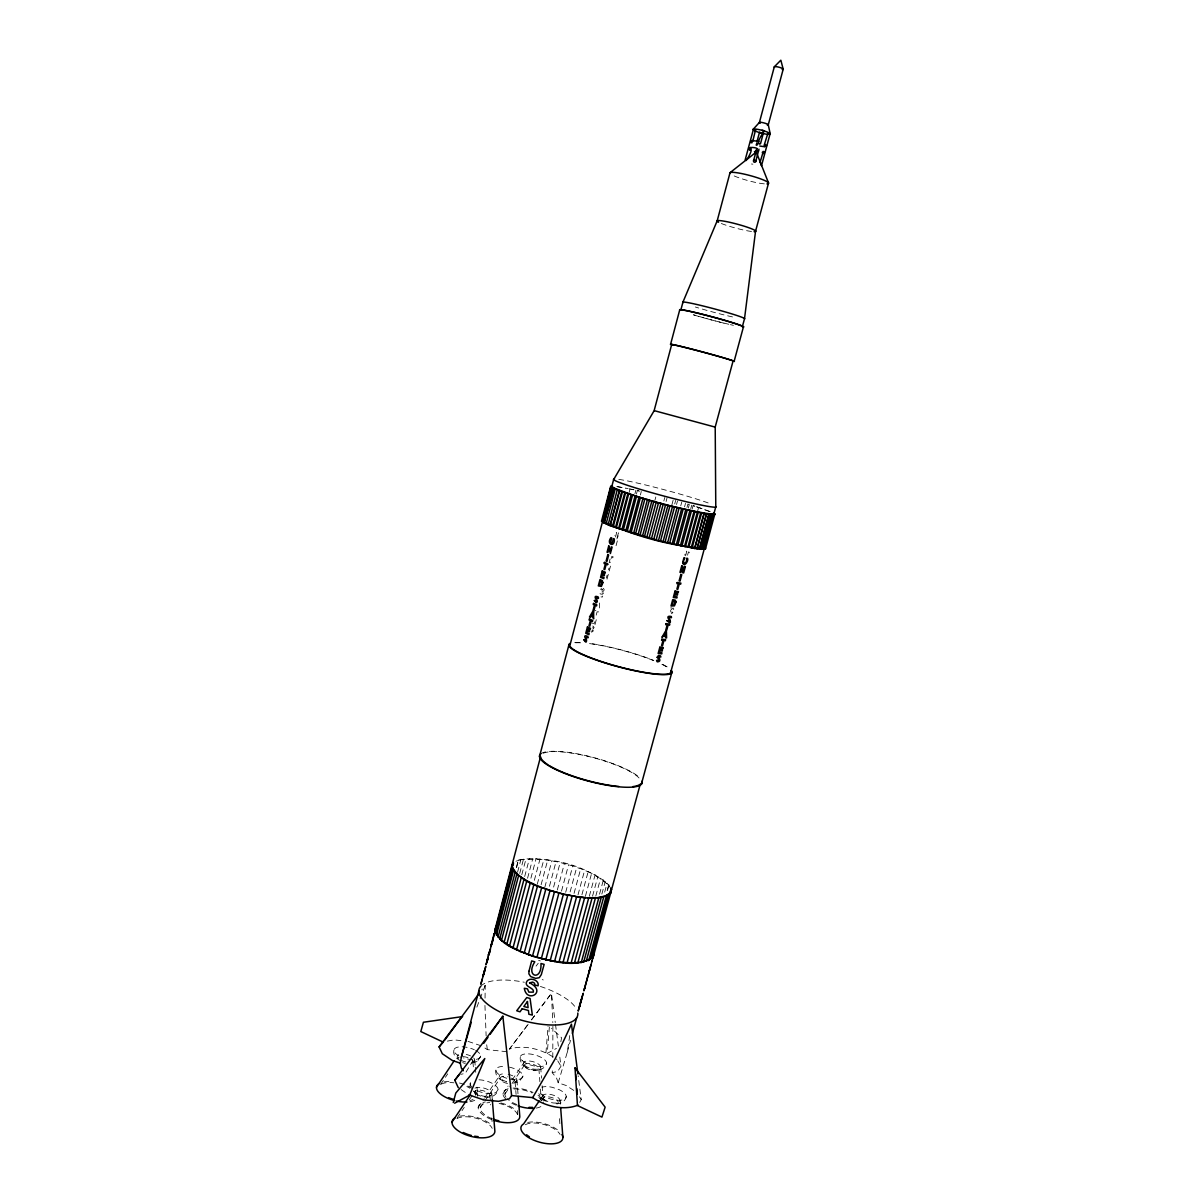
<?xml version="1.0" encoding="UTF-8"?>
<svg xmlns="http://www.w3.org/2000/svg" width="1204" height="1204" viewBox="0 0 1204 1204"><rect width="100%" height="100%" fill="white"/><g stroke="black" fill="none" stroke-linecap="round" stroke-linejoin="round"><path stroke-width="0.75" stroke-dasharray="5 3.75" d="M484.941 1005.43L486.13 1035.876M485.046 998.116L485.227 985.323L481.841 989.823M552.786 1057.609L552.907 1024.363M573.766 1090.418L566.091 1085.481L558.189 1082.817L556.504 1077.851L552.2 1072.674L552.546 1068.309M545.954 1052.763L548.046 1026.32M549.355 1026.922L547.248 1053.365L556.429 1048.413M558.189 1082.817L567.234 1052.386L569.868 1034.748M615.515 536.984L616.644 532.544L615.711 532.379L614.853 535.599M685.603 555.766L686.762 551.327L685.904 551.011L684.805 555.164M453.893 1050.174C452.614 1054.599 456.482 1059.084 460.395 1060.634M516.411 867.181L518.322 859.972C549.852 856.315 586.303 864.532 609.811 886.385A3.537 1.023 15.5 0 1 608.998 884.865A3.522 1.023 15.5 0 1 607.117 883.194A3.507 1.008 15.5 0 1 605.266 881.539A3.507 1.008 15.5 0 1 603.4 879.883A3.492 1.008 15.4 0 1 600.63 878.198A3.492 1.008 15.4 0 1 597.861 876.512A3.477 0.993 15.4 0 1 595.107 874.841A3.477 0.993 15.3 0 1 591.631 873.231A3.477 0.993 15.3 0 1 588.154 871.636A3.461 0.993 15.2 0 1 584.692 870.025A3.461 0.993 15.2 0 1 580.719 868.611A3.461 0.978 15.2 0 1 576.761 867.196A3.461 0.978 15.1 0 1 572.818 865.766A3.461 0.978 15.1 0 1 568.619 864.622A3.461 0.978 15 0 1 564.42 863.464A3.461 0.978 15 0 1 560.236 862.32A3.461 0.978 14.9 0 1 556.067 861.507A3.461 0.978 14.9 0 1 551.899 860.694A3.461 0.993 14.8 0 1 547.73 859.897A3.461 0.993 14.8 0 1 543.862 859.475A3.461 0.993 14.7 0 1 539.979 859.054A3.477 0.993 14.7 0 1 536.096 858.648A3.477 0.993 14.6 0 1 532.755 858.648A3.492 0.993 14.6 0 1 529.414 858.663A3.492 1.008 14.6 0 1 526.058 858.663A3.507 1.008 14.5 0 1 523.499 859.099A3.507 1.008 14.5 0 1 520.911 859.536A3.522 1.023 14.5 0 1 518.322 859.972L516.682 860.815A3.537 1.023 14.4 0 1 515.959 861.658M516.561 867.572L518.457 860.363M517.585 872.102L520.911 859.536M519.707 873.427L523.499 859.099M521.799 874.751L526.058 858.663M524.688 876.497L529.414 858.663M470.177 1083.6L470.072 1086.866M610.082 559.077L609.179 562.464L610.112 562.614L611.466 557.542L612.836 557.768L613.107 556.73L609.435 556.113M596.206 615.124L597.094 611.767L598.463 611.948L598.734 610.925L595.047 610.428M594.761 621.776L594.324 623.431L591.721 623.085M606.364 577.98L607.072 575.286M608.547 569.793L608.983 568.137M629.15 492.466L630.083 488.929M527.563 878.243L532.755 858.648M595.002 624.56L596.597 618.525M607.027 579.139L608.637 573.059M609.209 570.967L610.819 564.872L607.388 564.315M480.712 1056.089L477.732 1060.935M602.692 596.04L602.406 597.064L601.037 596.868M617.336 540.882L615.711 546.992L614.838 546.842M530.904 878.198L536.096 858.648M634.914 493.791L635.847 490.269M636.419 494.061L637.352 490.54L638.587 490.886M534.32 880.365L539.979 859.054M640.377 494.979L641.311 491.458M537.255 884.308L543.862 859.475M541.123 884.699L547.73 859.897M495.913 1070.055C494.362 1076.165 501.09 1081.011 506.372 1081.99M544.825 887.258L551.899 860.694M549.46 886.279L556.067 861.507M654.856 500.473L655.804 496.981M478.996 1079.807A14.313 6.08 14.6 0 1 498.05 1089.695C495.476 1100.29 480.863 1097.988 474.316 1092.811M553.614 887.077L560.236 862.32M557.317 889.997L564.42 863.464M663.84 500.984L664.774 497.478M561.5 891.141L568.619 864.622M666.083 501.511L667.016 498.02M520.263 1057.232C518.668 1069.513 543.23 1076.06 546.571 1063.042M565.684 892.284L572.818 865.766M671.832 505.048L673.247 499.795M570.109 891.953L576.761 867.196M674.722 503.919L675.655 500.428M676.543 504.521L677.476 501.014M522.972 1076L519.406 1081.613L513.356 1083.118M574.052 893.383L580.719 868.611M680.772 505.74L681.72 502.234M578.01 894.828L584.692 870.025M684.549 506.854L685.497 503.347M581.938 894.677L588.154 871.636M686.972 507.531L687.92 504.009M688.327 508.028L689.275 504.521L688.372 504.22M585.4 896.303L591.631 873.231M690.765 508.69L691.713 505.183M692.119 509.202L693.083 505.68L695.521 506.357M589.343 896.167L595.107 874.841M592.564 896.092L597.861 876.512M697.658 510.917L698.606 507.396L697.357 507.05M687.544 555.255L688.447 551.929L689.305 552.245L688.417 555.526M595.799 896.032L600.63 878.198M599.532 894.181L603.4 879.883M560.838 1041.791L561.591 1037.713L551.477 1028.276M601.849 894.075L605.266 881.539M604.679 892.164L607.117 883.194M607.162 890.509L608.637 885.121M607.523 890.268L608.998 884.865M567.234 1052.386L570.515 1040.301M566.256 1096.392C565.353 1102.503 558.807 1104.836 553.419 1103.391M670.613 607.915C676.723 607.809 665.105 611.512 671.877 613.468C674.962 610.774 670.192 613.573 670.568 610.97C672.073 610.849 674.481 610.277 673.563 608.035M476.874 1007.146L479.433 1000.434M480.08 998.748L485.227 985.323M579.711 1102.382L581.246 1099.673L578.131 1075.744M617.095 537.526L618.465 532.875L619.398 533.041L616.915 538.91M473.127 1060.257L465.256 1073.396L460.696 1074.359M559.8 1057.127L561.004 1066.232L557.708 1071.44L552.2 1072.674M440.529 1084.578L447.707 1073.863M457.129 1117.959L464.232 1107.379M469.319 1099.824L472.374 1095.294M478.169 1107.484L484.189 1098.545M485.197 1097.055L499.239 1076.18M502.941 1093.699L508.073 1086.083M512.182 1079.973L523.484 1063.207M480.17 1107.921L499.991 1078.498A7.766 3.236 15 0 1 507.546 1076.843M504.882 1094.12L510.993 1085.075M512.001 1083.57L524.222 1065.465M540.265 1099.433L543.38 1094.842M541.905 1100.486L543.982 1097.446M498.05 1089.695L496.123 1092.404A14.313 6.08 14.6 0 1 476.904 1090.523M528.15 1024.273L507.411 1051.784L487.349 1049.632L483.195 1046.908M531.4 1019.938L551.432 993.39L555.255 1022.527M527.141 1025.582L509.473 1049C525.742 1044.274 543.546 1049.768 556.91 1059.49M531.551 1019.728L551.432 993.39L552.817 1022.542M536.051 966.105L538.248 963.26M592.443 630.67L591.39 631.197M592.97 628.036L592.925 627.088M477.04 1061.567L470.99 1062.997M752.861 164.165L751.477 164M592.835 629.316L594.159 627.434L592.835 625.975M447.376 1041.129L454.043 1039.865L462.787 1040.813M591.555 632.235L593.406 630.851L592.714 630.159M633.394 489.622L631.332 489.26M616.884 486.597L628.006 488.568M617.14 486.612L625.764 488.132M629.105 488.824L633.981 489.832M637.157 490.57L639.806 491.187M693.083 505.68L694.858 506.237M468.025 1041.385L480.08 1045.433M696.318 506.718L710.465 511.805M710.27 511.685L698.606 507.396M538.639 960.325L540.37 960.942M542.251 979.574L543.275 979.966M546.195 1101.404L541.258 1098.063L538.82 1093.623M603.324 588.335C605.567 589.885 602.783 592.308 600.901 592.127C600.043 595.092 605.446 590.923 602.617 594.159C594.761 594.535 607.328 587.793 600.721 589.403A1.776 1.309 -67.5 0 1 601.398 588.515M461.132 1089.59L466.836 1093.488M557.738 1060.844L561.004 1066.232M579.47 1096.769L581.246 1099.673M486.687 1044.771L487.349 1049.632M555.495 1024.348L558.37 1046.201M474.752 1060.107L475.189 1065.51M475.339 1067.316L475.791 1072.734M476.98 1087.167L477.732 1096.182A21.16 9.12 14.2 0 0 475.189 1090.99M472.931 1061.838L473.368 1067.196M475.309 1090.403L475.761 1095.76A19.129 8.247 14.2 0 0 473.473 1091.065M491.834 1093.864L492.286 1099.478M489.938 1095.655L490.69 1104.911M491.759 1117.884L492.06 1121.586M515.071 1081.809L516.08 1094.436M517.374 1110.66L517.66 1114.272M516.922 1080.063L518.066 1094.647M540.686 1067L541.529 1078.212M542.101 1085.692L543.245 1100.652M538.88 1068.7L539.874 1081.689M540.446 1089.108L541.303 1100.245M560.131 1100.501L560.402 1104.188M559.484 1118.666L559.905 1124.13M599.442 602.978L599.652 609.284L598.659 609.149L598.629 607.719M575.647 642.801A52.449 8.368 15 0 1 583.142 642.936M589.524 643.598A52.449 8.368 15 0 1 653.14 660.409M661.914 664.322A52.449 8.368 15 0 1 668.009 667.874M473.052 1099.418A19.129 8.247 14.2 0 1 469.996 1100.531M441.356 1084.067A19.129 8.247 14.2 0 1 453.893 1082.802M466.866 1086.565A19.129 8.247 14.2 0 1 469.921 1088.25M474.752 1100.245A21.16 9.12 14.2 0 1 468.792 1101.901M443.96 1081.929A21.16 9.12 14.2 0 1 452.493 1081.764M459.507 1083.013A21.16 9.12 14.2 0 1 464.744 1084.684M467.889 1086.038A21.16 9.12 14.2 0 1 472.766 1088.913M456.978 1118.546A19.896 8.94 14.6 0 1 476.393 1118.305A19.896 8.94 14.6 0 1 492.225 1128.344M475.369 1094.24A7.976 3.431 14.6 0 1 478.409 1090.117A7.976 3.431 14.6 0 1 488.959 1093.699A7.976 3.431 14.6 0 1 485.964 1097.852M465.752 1061.943A9 3.702 14.2 0 1 461.388 1060.468M458.257 1058.376A9 3.702 14.2 0 1 458.528 1054.644M466.219 1054.448A9 3.702 14.2 0 1 470.553 1055.908M473.669 1057.97A9 3.702 14.2 0 1 473.473 1061.732M609.48 887.002A3.537 1.023 15.6 0 1 609.45 886.641M618.796 479.388A53.142 3.1 15 0 1 665.059 489.953A53.142 3.1 15 0 1 711.082 504.055M543.26 753.252A51.983 11.814 15 0 1 597.109 758.731A51.983 11.814 15 0 1 640.979 780.975M541.017 753.644A53.066 12.055 15 0 1 588.365 756.202A53.066 12.055 15 0 1 639.249 777.378M544.133 1100.908A7.856 3.311 15.8 0 1 546.691 1096.799A7.856 3.311 15.8 0 1 557.136 1100.336A7.856 3.311 15.8 0 1 554.638 1104.459M480.772 986.272A50.989 18.858 15 0 1 524.372 982.253M540.4 986.452A50.989 18.858 15 0 1 575.617 1007.597M475.67 1050.43A13.771 5.614 14.2 0 1 479.192 1058.331A13.771 5.614 14.2 0 1 463.48 1057.91M458.844 1055.878A13.771 5.614 14.2 0 1 456.346 1047.57A13.771 5.614 14.2 0 1 474.271 1049.707M491.638 1119.539A21.401 9.346 15 0 1 485.317 1101.946M500.894 1102.954A21.401 9.346 15 0 1 515.809 1110.058M508.103 1074.254A9.105 3.793 15 0 1 516.621 1079.01A9.105 3.793 15 0 1 512.513 1082.486M506.553 1081.643A9.105 3.793 15 0 1 499.374 1076.903A9.105 3.793 15 0 1 503.693 1073.802M574.729 642.484A53.533 8.533 15 0 1 582.375 642.62M592.473 643.809A53.533 8.533 15 0 1 653.802 660.454M662.757 664.442A53.533 8.533 15 0 1 668.988 668.069M507.531 1083.51A7.766 3.236 15 0 1 499.991 1078.513M511.309 1078.107A7.766 3.236 15 0 1 514.078 1083.254M516.967 1104.595A18.828 8.007 15.3 0 1 507.32 1098.801M505.981 1097.205A18.828 8.007 15.3 0 1 507.351 1090.553M514.003 1089.033A18.828 8.007 15.3 0 1 532.108 1092.991M538.85 1097.431A18.828 8.007 15.3 0 1 541.123 1100.622M751.507 231.469A20.001 2.092 15 0 1 721.076 223.387M509.458 1067.165A13.921 5.749 15 0 1 521.693 1078.272A13.921 5.749 15 0 1 499.043 1074.585A13.921 5.749 15 0 1 505.981 1066.593M471.878 1087.107A14.313 6.08 14.6 0 1 472.209 1080.936M527.683 1122.429A21.672 9.572 15.9 0 1 559.74 1131.745M518.322 859.972A3.522 1.023 14.5 0 1 516.682 860.815M723.935 323.169A33.185 1.61 15 0 1 692.646 314.605M733.447 325.321A32.056 1.55 15 0 1 730.422 324.644M728.811 324.267A32.056 1.55 15 0 1 693.278 314.741M540.897 1093.909A14.102 5.885 15.8 0 0 562.494 1099.929A14.102 5.885 15.8 0 0 559.077 1089.605L552.26 1087.302A14.102 5.885 15.8 0 0 541.951 1087.197M732.514 316.923A32.087 1.716 15 0 1 695.34 307.005M764.329 183.851A20.062 2.694 15 0 1 731.279 174.475M465.256 1063.403A7.675 3.16 14.2 0 1 462.682 1062.635M457.987 1058.542A7.675 3.16 14.2 0 1 459.1 1057.172M463.088 1056.63A7.675 3.16 14.2 0 1 468.206 1057.759M472.013 1060.017A7.675 3.16 14.2 0 1 471.848 1063.222M540.867 1106.551A20.829 8.864 15.3 0 1 533.538 1108.357M516.305 1105.287A20.829 8.864 15.3 0 1 509.653 1102.021M505.635 1098.876A20.829 8.864 15.3 0 1 508.148 1088.777M513.039 1088.085A20.829 8.864 15.3 0 1 533.041 1092.449M537.992 1095.309A20.829 8.864 15.3 0 1 543.38 1102.518M492.346 1118.817A19.354 8.458 15 0 1 480.215 1108.734A19.354 8.458 15 0 1 489.787 1102.548M499.133 1103.436A19.354 8.458 15 0 1 517.509 1114.528M474.933 1088.13A9.361 4.003 14.6 0 1 489.832 1090.824A9.361 4.003 14.6 0 1 485.648 1096.408A9.361 4.003 14.6 0 1 473.608 1089.891M525.35 1124.762A19.595 8.654 15.9 0 1 543.982 1124.491A19.595 8.654 15.9 0 1 560.071 1134.409M459.627 1116.198A22.003 9.888 14.6 0 1 492.12 1125.65M543.606 1098.936A9.211 3.883 15.8 0 0 559.062 1102.277A9.211 3.883 15.8 0 0 550.935 1094.511A9.211 3.883 15.8 0 0 543.606 1098.936M525.26 1067.301A7.555 3.07 15.3 0 0 537.962 1070.085A7.555 3.07 15.3 0 0 531.431 1063.915A7.555 3.07 15.3 0 0 525.26 1067.301M522.175 1060.543A13.56 5.448 15.3 0 0 544.945 1065.51A13.56 5.448 15.3 0 0 533.131 1054.508A13.56 5.448 15.3 0 0 522.175 1060.543M524.718 1065.359A8.864 3.582 15.3 0 0 539.603 1068.61A8.864 3.582 15.3 0 0 531.927 1061.386A8.864 3.582 15.3 0 0 524.718 1065.359"/><path stroke-width="1.5" d="M762.282 152.291C762.493 155.572 766.572 151.313 763.08 151.418M753.433 129.295L755.525 129.942L753.433 129.295L744.885 160.96L730.015 172.714L717.208 220.768L682.954 302.084L680.862 309.955A32.056 1.55 15 0 1 715.462 317.766A32.056 1.55 15 0 1 742.326 326.781L744.448 318.955A32.087 1.716 15 0 0 713.566 308.675A32.087 1.716 15 0 0 683.15 302.595M670.538 672.976L713.566 514.71L711.925 514.394L702.444 549.009L705.409 549.114L714.86 513.837L713.791 513.702L714.77 514.725L713.716 513.235M443.222 1042.137L420.813 1031.557L423.417 1022.256L462.637 1016.567M755.645 150.35L755.465 152.201L754.411 151.629M756.94 141.831L759.483 132.365L761.59 132.876M756.819 143.095C759.649 143.652 755.119 147.023 756.443 144.029M744.539 318.518L755.585 230.957M761.786 130.393C767.761 128.738 755.465 141.38 759.212 143.637M704.43 548.241C670.778 546.45 633.996 535.735 602.602 521.362L569.853 645.63A52.449 8.368 15 0 0 623.928 668.054A52.449 8.368 15 0 0 670.974 670.839M767.821 133.524L770.003 134.095L767.821 133.524L764.179 145.248L764.766 146.497L766.602 145.804L764.976 144.39M463.299 1070.747L461.358 1068.099L460.259 1063.147L461.343 1057.278L478.846 990.832M760.1 162.269L762.629 153.721M483.737 974.849L485.769 966.33L480.878 984.27L482.112 979.213M491.382 944.056L491.187 945.17L491.744 943.71M757.301 148.634L756.714 150.831M594.189 952.831L593.166 957.165C575.422 969.22 551.567 960.702 532.484 956.202C518.924 950.423 499.886 945.727 494.874 930.09L540.551 756.744A51.983 11.814 15 0 0 547.91 764.736M591.962 961.529L592.217 960.476M592.699 958.459L592.955 957.421L589.825 969.37M579.711 1006.017L579.53 1006.785L580.313 1003.97L578.176 1011.074L583.248 993.24L579.485 1005.475M580.524 1003.384L582.179 997.228M755.721 161.517L758.971 149.13M589.223 971.282L588.274 974.969L590.05 968.437M486.988 960.672L486.732 961.966L487.108 961.093M489.607 951.988L489.772 951.235L488.237 955.359L490.54 948.496L489.742 952.078M584.918 987.084L584.497 988.755L585.039 986.859C581.351 1000.163 588.034 975.977 586.965 979.514L588.109 975.345L584.918 986.919M539.497 756.503L568.785 645.374M610.609 486.672L612.083 487.199L602.963 521.768L601.533 521.091L610.609 486.672L611.828 486.852L610.925 486.446L602.587 521.046M608.396 497.041L602.918 520.73M609.344 493.429L611.241 486.235L612.083 486.386M603.505 516.546L607.298 502.173M608.246 498.576L611.557 486.01L612.625 486.25M611.481 487.214L612.971 487.74L603.234 522.34L602.391 521.708L612.083 487.199M715.703 507.125L713.716 514.439C678.966 509.488 644.08 500.412 611.677 486.958L613.604 479.628L654.118 410.73L671.681 344.54M495.476 928.705A3.552 1.174 14.3 0 0 496.078 927.336L512.844 863.719A3.552 1.038 14.4 0 0 513.536 863.599M493.339 937.886L495.446 930.572M498.591 918.712L511.008 871.591M511.971 867.964L513.401 862.515L511.715 866.158C520.911 884.624 545.442 888.341 563.367 894.316C578.522 896.544 596.687 902.338 610.548 893.293L611.451 889.44L610.624 887.905M496.424 932.694A3.582 1.204 14.3 0 0 495.401 931.73L512.302 867.648A3.597 1.069 14.4 0 1 512.874 869.137A3.597 1.069 14.4 0 1 513.581 869.604M605.778 515.011L612.971 487.74M512.874 869.137L495.928 933.386A3.582 1.204 14.3 0 1 496.469 935.056A3.597 1.204 14.4 0 1 498.11 936.862A3.597 1.219 14.4 0 1 499.765 938.699A3.612 1.219 14.4 0 1 501.436 940.535A3.612 1.234 14.4 0 1 504.115 942.401A3.627 1.234 14.5 0 1 506.794 944.282A3.627 1.234 14.5 0 1 509.488 946.163A3.642 1.249 14.6 0 1 513.009 947.939A3.642 1.249 14.6 0 1 516.546 949.73A3.657 1.249 14.7 0 1 520.083 951.506A3.657 1.249 14.7 0 1 524.222 953.071A3.657 1.249 14.8 0 1 528.345 954.637A3.657 1.249 14.9 0 1 532.484 956.202A3.657 1.264 14.9 0 1 536.909 957.421A3.657 1.264 15 0 1 541.348 958.64A3.657 1.264 15 0 1 545.773 959.859A3.657 1.264 15.1 0 1 550.183 960.657A3.657 1.249 15.2 0 1 554.577 961.439A3.657 1.249 15.2 0 1 558.957 962.222A3.657 1.249 15.3 0 1 563.005 962.538A3.642 1.249 15.3 0 1 567.054 962.839A3.642 1.249 15.4 0 1 571.072 963.14A3.642 1.234 15.5 0 1 574.474 962.929A3.627 1.234 15.5 0 1 577.875 962.733A3.627 1.234 15.5 0 1 581.246 962.523A3.612 1.219 15.6 0 1 583.759 961.846A3.612 1.219 15.6 0 1 586.273 961.153A3.597 1.219 15.6 0 1 588.771 960.476A3.582 1.204 15.7 0 1 590.231 959.362A3.582 1.204 15.7 0 1 591.706 958.264L609.134 894.226A3.582 1.053 15.6 0 1 610.548 893.293A3.582 1.053 15.6 0 1 610.849 891.998A3.567 1.053 15.6 0 1 611.15 890.719A3.567 1.038 15.6 0 1 610.654 890.253M613.242 488.282L615.229 488.914L606.109 523.875L604.092 522.972L613.859 488.282L612.354 487.74M604.092 522.972L613.859 488.282M496.469 935.056L513.461 870.642A3.597 1.069 14.4 0 0 513.897 870.402M453.261 1102.518L455.789 1093.051L484.806 1058.542L469.65 1095.128L454.645 1103.21M498.11 936.862L515.161 872.328A3.612 1.069 14.4 0 0 513.461 870.642M617.276 489.742L619.639 490.735L610.142 525.697L608.125 524.793L617.276 489.742L615.229 488.914M499.765 938.699L516.862 874.014A3.627 1.084 14.5 0 0 515.161 872.328M610.097 525.456L619.323 490.57M501.436 940.535L518.578 875.699A3.627 1.084 14.5 0 0 516.862 874.014M694.558 548.482L696.935 548.753L706.402 513.927L703.888 513.431L694.558 548.482L658.453 540.626L612.475 526.419L621.731 491.458L619.383 490.765M613.197 526.825L622.453 491.819L621.731 491.458M504.115 942.401L521.302 877.46A3.642 1.084 14.5 0 0 518.578 875.699M615.53 527.533L624.816 492.511L622.453 491.819M616.252 527.954L625.538 492.872L624.816 492.511M506.794 944.282L524.026 879.206A3.642 1.099 14.6 0 0 521.302 877.46M618.6 528.661L627.901 493.565L625.538 492.872M619.323 529.083L628.638 493.941L627.901 493.565M509.488 946.163L526.765 880.982A3.657 1.099 14.6 0 0 524.026 879.206M670.598 344.254L679.778 309.654M621.866 529.79L631.197 494.633L628.638 493.941M623.205 530.347L632.551 495.145L631.197 494.633M513.009 947.939L530.332 882.667A3.657 1.099 14.6 0 0 526.765 880.982M625.749 531.054L635.11 495.852L632.551 495.145M589.403 970.62L590.246 967.354M492.255 941.964L492.918 939.481M627.103 531.611L636.48 496.364L635.11 495.852M516.546 949.73L533.914 884.383A3.657 1.099 14.7 0 0 530.332 882.667M629.662 532.318L639.038 497.071L636.48 496.364M631.016 532.89L640.408 497.598L639.038 497.071M520.083 951.506L537.496 886.084A3.672 1.114 14.7 0 0 537.014 885.617M633.575 533.538L642.981 498.26L640.408 497.598M635.471 534.2L644.877 498.877L642.981 498.26M524.222 953.071L541.665 887.604A3.672 1.114 14.8 0 0 537.496 886.084M638.03 534.847L647.451 499.54L644.877 498.877M639.926 535.509L649.347 500.172L647.451 499.54M528.345 954.637L545.833 889.124A3.672 1.114 14.8 0 0 541.665 887.604M642.484 536.171L651.921 500.834L649.347 500.172M644.381 536.833L653.832 501.466L651.921 500.834M532.484 956.202L550.002 890.644A3.672 1.114 14.9 0 0 545.833 889.124M750.769 149.311C753.072 150.455 745.231 162.615 745.788 160.403M755.525 129.942L752.741 141.35M646.774 537.375L656.24 502.038L653.832 501.466M589.524 970.018L589.012 971.974L589.388 970.845M536.909 957.421L554.457 891.863A3.687 1.114 14.9 0 0 550.002 890.644M649.076 538.098L658.543 502.73L656.24 502.038M651.469 538.639L660.936 503.302L658.543 502.73M753.538 160.9L756.398 150.259M541.348 958.64L558.912 893.097A3.687 1.114 15 0 0 554.457 891.863M653.757 539.362L663.238 503.994L660.936 503.302M759.453 143.893L760.476 143.818L763.893 131.055M656.15 539.904L665.631 504.566L663.238 503.994M768.227 124.96L783.142 69.396M545.773 959.859L563.367 894.316A3.687 1.114 15.1 0 1 567.776 895.159A3.672 1.114 15.1 0 1 572.186 895.987A3.672 1.114 15.2 0 1 576.596 896.829A3.672 1.114 15.3 0 1 580.644 897.221A3.672 1.114 15.3 0 1 584.677 897.597A3.657 1.099 15.3 0 1 585.37 897.462M658.453 540.626L667.949 505.259L704.039 513.566M660.499 541.032L669.981 505.695M761.515 165.7L770.003 134.095M550.183 960.657L567.776 895.159M663.028 541.755L672.524 506.417M665.059 542.146L674.556 506.854M554.577 961.439L572.186 895.987M667.588 542.869L677.099 507.561M669.62 543.26L679.131 507.998M755.48 231.499L768.393 183.61M558.957 962.222L576.596 896.829M672.148 543.997L681.66 508.705M673.698 544.208L683.21 508.976M563.005 962.538L580.644 897.221M676.272 544.885L685.783 509.653M677.822 545.111L687.318 509.924M567.054 962.839L584.677 897.597M680.38 545.773L689.892 510.601M681.915 545.999L691.427 510.872M614.507 479.041A53.142 3.1 15 0 0 662.968 495.807A53.142 3.1 15 0 0 715.778 506.297L715.206 427.014L733.025 361.185A31.981 0.873 15 0 0 702.007 351.839A31.981 0.873 15 0 0 671.937 344.856M571.072 963.14L588.711 897.988A3.657 1.099 15.4 0 1 592.097 897.913A3.642 1.099 15.4 0 1 593.271 897.552M743.5 326.66L734.094 361.471A33.095 0.903 15 0 0 701.992 351.809A33.095 0.903 15 0 0 670.884 344.57M684.489 546.676L694.001 511.549M685.422 546.706L694.919 511.625M574.474 962.929L592.097 897.913M687.86 547.278L697.357 512.227M688.793 547.308L698.275 512.302M492.361 942.175L492.812 940.535M577.875 962.733L595.468 897.823A3.642 1.099 15.5 0 1 595.875 897.567M691.216 547.88L700.698 512.889M692.134 547.91L701.616 512.979M581.246 962.523L598.824 897.748A3.627 1.084 15.5 0 1 601.323 897.206A3.627 1.084 15.5 0 1 603.806 896.664A3.612 1.084 15.5 0 1 603.896 896.318M694.828 548.317L704.295 513.461M583.759 961.846L601.323 897.206M697.206 548.603L706.658 513.822L708.765 514.289L699.313 549.039L696.935 548.753M586.273 961.153L603.806 896.664M699.584 548.873L709.005 514.183L711.112 514.65L701.676 549.31L699.313 549.039M588.771 960.476L606.274 896.137A3.612 1.069 15.6 0 1 607.704 895.174A3.597 1.069 15.6 0 1 609.134 894.226M701.27 548.979L710.691 514.364L712.332 514.68L702.925 549.25L701.676 549.31M590.231 959.362L607.704 895.174M703.768 548.843L713.746 514.514M589.809 969.085L590.863 965.096M572.397 1033.393L576.641 1017.847M640.317 783.985L593.166 957.165A3.567 1.189 15.7 0 0 591.706 957.436M641.341 784.301L671.591 673.292M488.102 957.767L487.394 960.25M488.132 958.264L487.5 960.446M461.343 1057.278L471.231 1022.331M487.123 960.175L488.117 957.21M489.501 952.936L488.794 955.223M489.456 952.499L488.643 954.953M491.819 944.071L490.946 946.72M750.197 149.838L749.475 149.958M486.943 962.237L486.01 964.645L488.222 956.111M604.679 523.033L603.234 522.34M493.73 934.47L494.167 933.476L490.63 947.473M495.401 931.73A3.567 1.189 14.3 0 0 494.874 930.09L496.68 925.966M715.161 427.104L654.464 410.714M575.03 1067.903L577.453 1105.543L601.94 1117.101L605.13 1107.138L575.076 1067.903L575.241 1068.64M578.176 1105.091C563.427 1110.991 545.562 1106.28 532.665 1097.627L511.61 1095.58L509.427 1098.785L498.576 1101.329L483.662 1099.899L468.838 1094.857M758.58 150.891L757.813 151.132M436.495 1087.212L454.104 1060.89M452.012 1122.038L470.523 1094.481M532.665 1097.627L555.029 1059.099L571.448 1024.168L577.89 1073.893M539.211 1100.968L523.605 1123.919A21.672 9.572 15.9 0 0 539.543 1142.19A21.672 9.572 15.9 0 0 561.982 1134.589M483.722 1043.326L487.981 1037.306M490.103 1034.296L502.851 1016.266L511.61 1095.58M444.321 1040.647L461.839 1016.928M460.259 1063.147L452.373 1060.498L442.319 1053.741L439.099 1046.923L478.47 994.338M458.272 1087.633L454.796 1080.244L502.851 1016.266M454.796 1080.244L459.175 1074.69M439.099 1046.923L443.448 1041.866M753.192 129.28L759.423 122.432L774.307 66.807L780.839 60.2L783.187 69.155M746.931 159.485L756.247 151.99L768.528 182.918M750.664 142.162L751.958 140.507L758.866 141.395M611.677 486.958L611.241 486.235M754.321 159.786L753.809 160.237A3.055 2.242 13.6 0 0 753.523 161.261L754.171 162.299L755.63 161.863A3.07 2.167 31.7 0 0 755.706 160.779L755.585 160.418M763.787 153.495L763.863 152.05M756.232 152.818L755.465 152.201M749.415 147.926L748.602 148.845M755.886 150.605L756.699 150.53M608.125 524.793L606.109 523.875M756.97 148.468C755.766 147.309 745.923 146.467 750.092 149.883M602.768 521.212L601.533 521.091M761.56 133.012L759.543 132.485M612.144 486.627L610.925 486.446M759.769 146.045L764.736 146.737M704.776 547.805L705.574 547.925L704.566 547.594M704.716 548.196L705.514 548.317L704.746 548.031M601.88 520.775L602.737 520.911M750.348 147.535L750.935 148.724M610.142 525.697L612.475 526.419M665.631 504.566L667.949 505.259M714.86 513.837L713.265 513.28M704.686 548.422L705.409 549.114M751.115 142.734L752.124 142.659L750.604 141.214M760.13 162.119L761.47 165.49M768.257 124.764L770.214 133.779M575.678 1074.103L576.114 1079.582M576.851 1088.687L577.288 1094.15M492.286 1099.478L494.874 1131.278A22.003 9.888 14.6 0 1 467.438 1135.297A22.003 9.888 14.6 0 1 455.247 1117.688M518.217 1096.468L519.782 1116.514A21.401 9.346 15 0 1 493.414 1120.187M560.673 1107.876L562.87 1137.313M760.236 123.229A4.605 0.768 15 0 1 760.883 122.326A4.605 0.768 15 0 1 766.918 123.922A4.605 0.768 15 0 1 767.294 125.096M760.371 132.846A8.88 1.445 15 0 1 754.547 129.024A8.88 1.445 15 0 1 769.01 132.846A8.88 1.445 15 0 1 762.599 133.433M453.306 1099.312A19.129 8.247 14.2 0 1 448.595 1097.596M466.971 1102.036A21.16 9.12 14.2 0 1 456.466 1101.043M454.706 1100.622A21.16 9.12 14.2 0 1 439.701 1083.254M577.8 1013.061A50.989 18.858 15 0 1 522.431 1020.465A50.989 18.858 15 0 1 480.772 986.272M591.706 958.264A3.567 1.189 15.7 0 1 591.51 957.797M605.206 896.032A3.612 1.084 15.5 0 1 606.274 896.137M593.557 953.011A3.537 1.174 15.7 0 0 593.858 954.26A3.552 1.174 15.7 0 0 593.512 955.705A3.567 1.189 15.7 0 0 592.865 955.886M639.324 784.782A51.983 11.814 15 0 1 632.958 786.588M618.886 786.483A51.983 11.814 15 0 1 549.114 765.503M597.666 897.537A3.642 1.099 15.5 0 1 598.824 897.748M495.581 929.909A3.552 1.189 14.3 0 1 494.874 930.09M496.77 927.17A3.537 1.174 14.3 0 1 496.078 927.336M774.533 67.364A4.635 0.933 15 0 1 776.445 66.687A4.635 0.933 15 0 1 782.118 68.342A4.635 0.933 15 0 1 782.179 69.591M610.819 889.575A3.567 1.038 15.6 0 1 611.451 889.44A3.552 1.038 15.6 0 1 610.699 888.973M642.018 781.23A53.066 12.055 15 0 1 586.649 780.628A53.066 12.055 15 0 1 541.017 753.644M672.028 671.095A53.533 8.533 15 0 1 617.231 666.489A53.533 8.533 15 0 1 570.064 643.418M594.294 897.612A3.642 1.099 15.4 0 1 595.468 897.823M718.562 222.228A20.001 2.092 15 0 1 736.517 223.974A20.001 2.092 15 0 1 754.095 231.665M730 173.436A20.062 2.694 15 0 1 752.048 176.115A20.062 2.694 15 0 1 766.963 183.926M558.912 893.097A3.687 1.114 15 0 1 563.367 894.316M587.507 897.672A3.657 1.099 15.3 0 1 588.711 897.988M533.914 884.383A3.672 1.114 14.7 0 1 536.171 885.136M512.422 866.609A3.582 1.053 14.4 0 0 511.715 866.158A3.567 1.053 14.4 0 0 512.422 866.022M512.844 863.719A3.567 1.038 14.4 0 1 512.287 864.939M533.538 1108.357A20.829 8.864 15.3 0 1 518.051 1105.919M680.004 310.15A33.185 1.61 15 0 1 711.413 316.622A33.185 1.61 15 0 1 743.395 327.067M478.123 1136.621A19.896 8.94 14.6 0 1 474.707 1136.185M471.381 1135.462A19.896 8.94 14.6 0 1 463.299 1132.497M532.544 1107.364A18.828 8.007 15.3 0 1 529.053 1107.319M498.877 1120.774A19.354 8.458 15 0 1 493.956 1119.404M529.369 1136.787A19.595 8.654 15.9 0 1 526.599 1134.755M666.956 620.632C674.752 627.72 665.993 613.287 671.441 617.742A1.866 1.309 -67.5 0 0 671.079 616.433C662.712 614.988 674.466 624.139 666.956 620.632M682.653 562.81C684.038 567.716 688.718 561.064 687.634 558.4L686.701 558.235C687.183 565.353 680.847 564.149 684.865 557.919L683.932 557.753L682.653 562.81M593.647 611.782L593.632 618.841L592.729 616.854L591.089 616.132L590.366 617.411L589.478 617.035L592.759 611.406L593.647 611.782M610.609 542.537L612.023 543.501L613.438 538.609L614.296 538.941C615.199 548.136 605.747 544.419 610.925 537.661L611.782 537.992L610.609 542.537M592.804 613.062L592.744 615.665L591.615 615.169L592.804 613.062M594.37 600.465C599.246 608.17 594.746 593.391 598.433 598.418A1.866 1.249 -81.9 0 0 598.147 596.943C590.171 593.677 601.609 605.823 594.37 600.465M583.955 639.806C588.771 647.632 584.346 632.747 587.973 637.864A1.851 1.234 -83.1 0 0 587.702 636.389C579.816 632.943 591.119 645.329 583.955 639.806M657.158 657.324C662.034 662.351 654.284 658.392 657.294 661.839C663.75 661.703 655.157 654.374 660.77 657.098A1.851 1.294 -66.2 0 0 660.409 655.819L658.438 655.503L657.158 657.324M529.594 982.84C547.579 991.72 526.765 1003.94 524.312 988.273L527.442 988.83L528.842 992.126L533.297 992.156C534.922 987.476 523.138 987.175 526.991 981.155C530.181 976.941 539.437 980.161 538.113 985.805L534.937 985.068L534.516 983.156L532.65 982.103L529.594 982.84M676.016 601.94L674.451 605.838L671.004 606.018L672.72 599.652L675.309 600.164L676.016 601.94M602.888 582.646L601.398 586.438L598.298 585.881L599.983 579.53L602.286 580.599L602.888 582.646M528.992 971.222L528.887 973.84L530.708 976.61L535.675 978.385L539.272 977.693L541.318 974.593L544.133 964.374L540.972 963.501C542.011 981.727 525.049 976.625 534.817 961.8L531.656 960.927L528.992 971.222M675.008 602.12L673.984 604.995L672.238 605.085L673.382 600.871L675.008 602.12M601.985 582.616L600.992 585.445L599.426 585.159L600.54 580.945L601.985 582.616M484.64 970.274L482.894 976.414L484.64 970.274M587.417 626.983L585.761 633.274L588.891 634.689L589.162 633.62L586.86 632.597L587.326 630.881L589.388 631.799L589.674 630.73L587.597 629.812L587.973 628.413L590.201 629.406L590.487 628.337L587.417 626.983M589.418 618.991L589.132 620.06L590.351 620.587L588.967 625.839L589.794 626.2L591.194 620.948L592.413 621.49L592.699 620.421L589.418 618.991M593.527 603.445L593.241 604.513L594.475 605.04L593.075 610.308L593.918 610.669L595.318 605.401L596.537 605.928L596.823 604.844L593.527 603.445M602.241 570.982L600.555 577.333L603.731 578.627L604.017 577.559L601.684 576.611L602.135 574.88L604.242 575.723L604.528 574.654L602.421 573.811L602.798 572.397L605.055 573.3L605.341 572.231L602.241 570.982M604.378 562.418L604.092 563.487L605.341 563.984L603.941 569.281L604.784 569.612L606.184 564.315L607.433 564.811L607.719 563.728L604.378 562.418M608.742 545.848L607.057 552.23L607.854 552.531L608.953 548.377L610.398 553.524L612.099 547.128L611.301 546.827L610.172 551.086L608.742 545.848M607.809 554.683L606.109 561.064L606.966 561.395L608.652 555.014L607.809 554.683M661.884 639.204L661.583 640.272L662.983 640.438L661.553 645.69L662.501 645.811L663.916 640.558L665.3 640.739L665.601 639.67L661.884 639.204M666.098 623.642L665.797 624.71L667.197 624.891L665.767 630.159L666.715 630.279L668.13 625.026L669.514 625.207L669.8 624.139L666.098 623.642M677.22 582.54L676.934 583.624L678.319 583.835L676.889 589.132L677.822 589.283L679.252 583.985L680.636 584.196L680.922 583.127L677.22 582.54M681.705 565.94L679.974 572.336L680.847 572.487L681.976 568.318L682.713 572.788L683.661 572.953L685.392 566.572L684.519 566.422L683.36 570.681L682.623 566.106L681.705 565.94M659.852 647.18L658.136 653.486L661.703 653.892L661.989 652.839L659.371 652.538L659.837 650.822L662.185 651.093L662.471 650.025L660.123 649.754L660.499 648.354L663.028 648.655L663.314 647.586L659.852 647.18M675.038 591.089L673.307 597.455L676.859 597.997L677.145 596.928L674.541 596.537L675.008 594.806L677.355 595.152L677.641 594.084L675.309 593.722L675.685 592.308L678.198 592.699L678.499 591.615L675.038 591.089M680.832 574.534L679.101 580.915L680.049 581.065L681.78 574.684L680.832 574.534M663.675 636.103L661.899 637.367L665.436 631.272L666.429 631.393L666.595 637.954L665.571 637.819L665.541 636.344L663.675 636.103M665.526 632.807L664.262 635.08L665.526 635.23L665.526 632.807M522.205 1008.756L520.008 1011.811L516.712 1010.773L526.75 997.559L530.076 998.477L532.349 1015.077L528.872 1014.265L528.436 1010.487L522.205 1008.756M527.442 1001.517L523.845 1006.499L528.104 1007.673L527.442 1001.517"/></g></svg>
